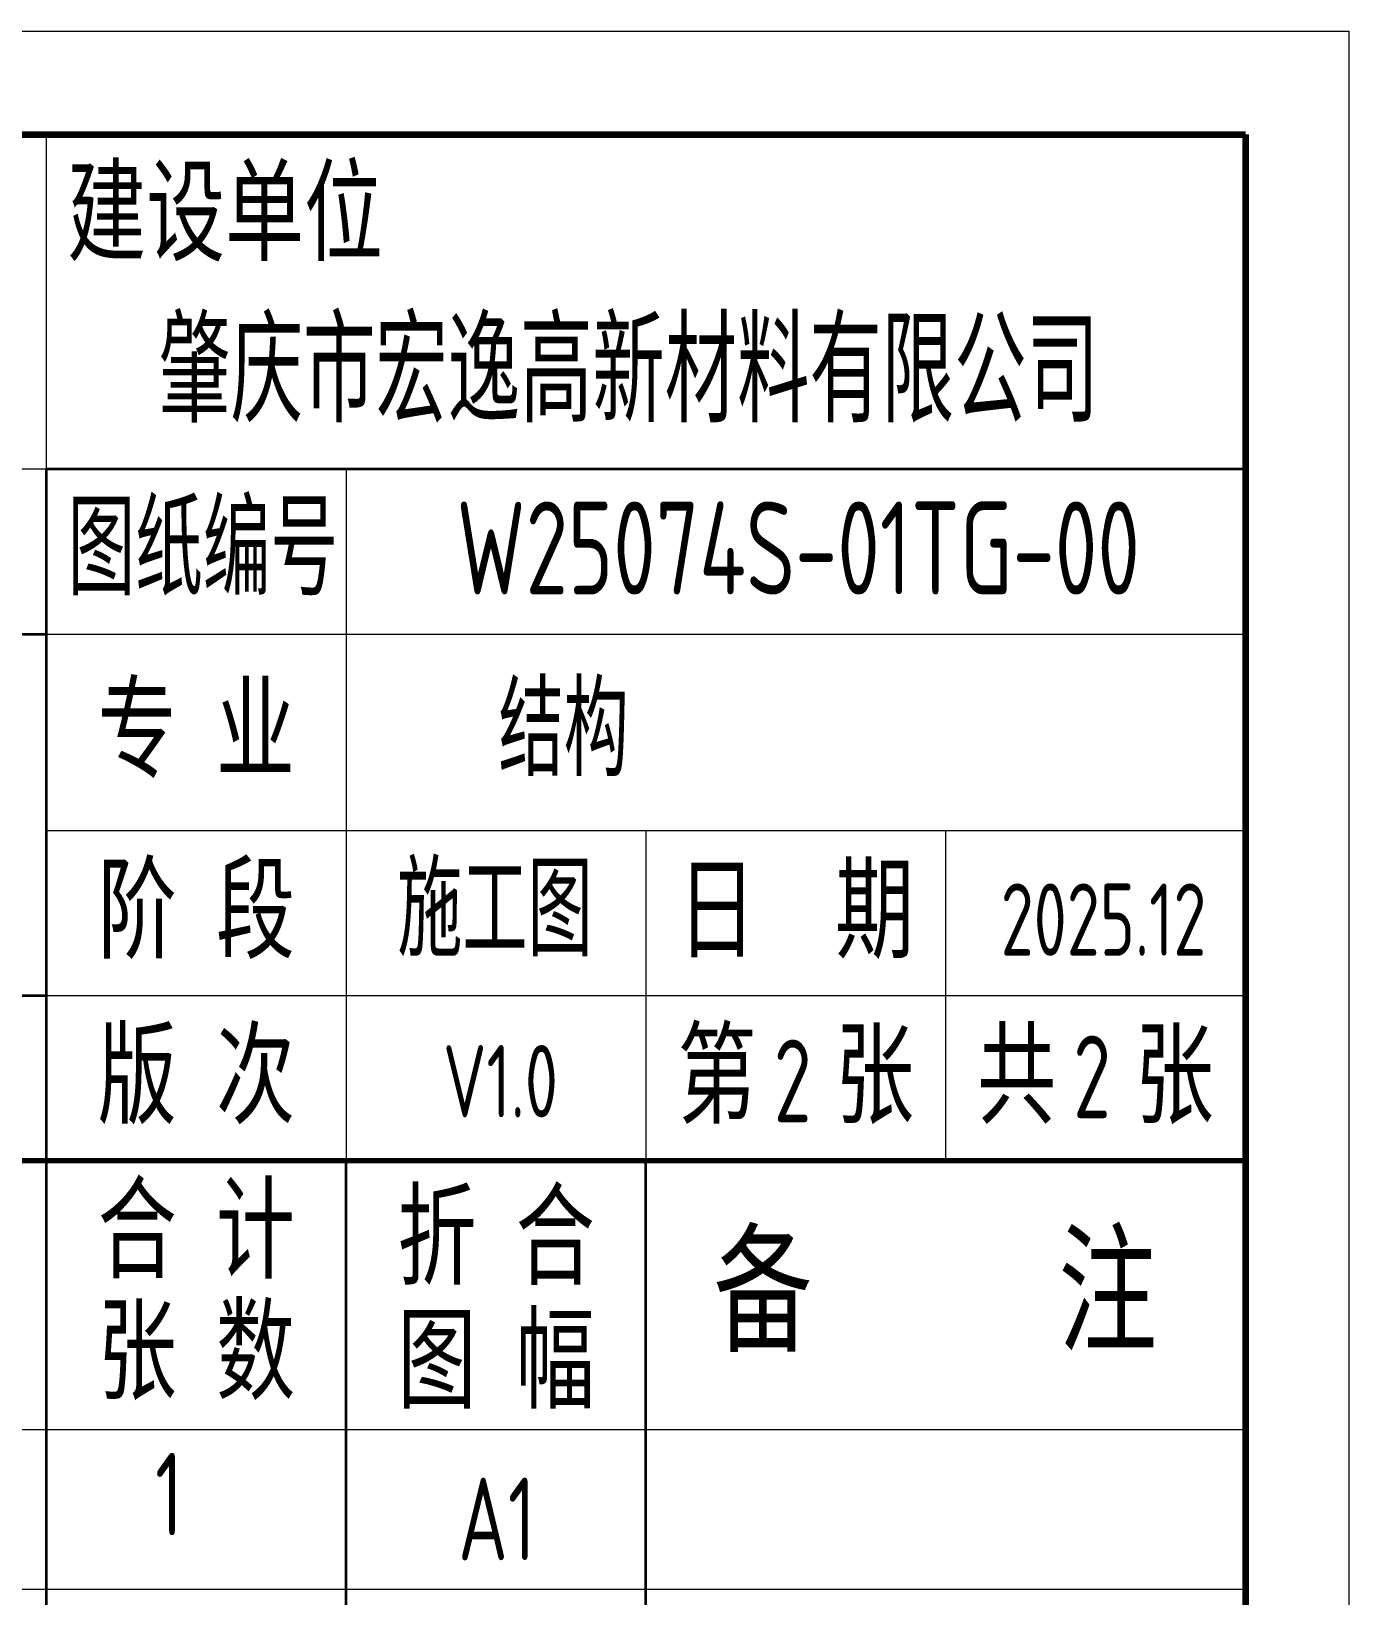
# Model space of a CAD drawing. Extents: x 3968514 to 5230306, y -516551 to -228246.
# Drawn here: x 4052428 to 4058802, y -307725 to -300153 of the extents above; entities that cross this region are included whole.
import ezdxf
from ezdxf.enums import TextEntityAlignment as Align

# ---------------------------------------------------------------- set-up
doc = ezdxf.new("R2010")
doc.units = 0
doc.header["$LTSCALE"] = 1000
doc.header["$MEASUREMENT"] = 0
for name, color, linetype, lineweight in [('AXIS', 3, 'Continuous', 15), ('DIMENSION', 3, 'Continuous', 18), ('FRAME', 3, 'Continuous', 18)]:
    doc.layers.add(name, color=color, linetype=linetype, lineweight=lineweight)
for name, color, linetype in [('PUB_TEXT', 7, 'Continuous'), ('TQ_DESIGNER2000', 7, 'Continuous'), ('图纸编号', 2, 'Continuous')]:
    doc.layers.add(name, color=color, linetype=linetype)
doc.styles.add('FRAME', font='simhei.ttf', dxfattribs={"width": 0.7})
doc.styles.add('TSSD_REIN', font='Tssdeng.shx', dxfattribs={"width": 0.7, "bigfont": 'hztxt.shx'})

# ---------------------------------------------------------------- blocks, each defined once
blk = doc.blocks.new('目录1')
at = {"layer": 'DIMENSION', "color": 7, "lineweight": 18}
for p, q in [((4297570.5, -2697638.9), (4318570.5, -2697638.9)), ((4318570.5, -2697638.9), (4318570.5, -2727338.9)), ((4312270.5, -2699756.1), (4312270.5, -2698138.9)), ((4305470.5, -2699756.1), (4312270.5, -2699756.1)), ((4312270.5, -2700556.1), (4318070.5, -2700556.1))]:
    blk.add_line(p, q, dxfattribs=at)
at = {"layer": 'DIMENSION', "color": 7, "lineweight": 100}
for p, q in [((4300070.5, -2698138.9), (4318070.5, -2698138.9)), ((4318070.5, -2698138.9), (4318070.5, -2726838.9))]:
    blk.add_line(p, q, dxfattribs=at)
at = {"layer": 'DIMENSION', "color": 7, "lineweight": 35}
for p, q in [((4312270.5, -2699756.1), (4318070.5, -2699756.1)), ((4312270.5, -2722197.6), (4312270.5, -2699756.1)), ((4305470.5, -2700556.1), (4312270.5, -2700556.1)), ((4305470.5, -2702306.1), (4312270.5, -2702306.1)), ((4313720.5, -2722197.6), (4313720.5, -2703106.1)), ((4315170.5, -2722197.6), (4315170.5, -2703106.1))]:
    blk.add_line(p, q, dxfattribs=at)
at = {"layer": 'DIMENSION', "color": 7}
for p, q in [((4313720.5, -2699756.1), (4313720.5, -2703106.1)), ((4312270.5, -2701506.1), (4318070.5, -2701506.1)), ((4315170.5, -2701506.1), (4315170.5, -2703106.1)), ((4316620.5, -2701506.1), (4316620.5, -2703106.1)), ((4312270.5, -2702306.1), (4318070.5, -2702306.1)), ((4300070.5, -2704406.1), (4318070.5, -2704406.1)), ((4318070.5, -2705179.6), (4300070.5, -2705179.6))]:
    blk.add_line(p, q, dxfattribs=at)
at = {"layer": 'DIMENSION', "color": 7, "lineweight": 70}
blk.add_line((4318070.5, -2703106.1), (4300070.5, -2703106.1), dxfattribs=at)
at = {"layer": 'DIMENSION', "color": 7, "style": 'FRAME'}
for s, insert, char_height, width, attachment_point in [('建设单位 ', (4312370.5, -2698308), 400, 2403.729, 1), ('{\\W0.6;图纸编号}', (4313026.9, -2700147.9), 400, 1993.22, 5), ('阶 段', (4312995.5, -2701906.1), 400, 1430.847, 5), ('日  期', (4315895.5, -2701906.1), 400, 1618.305, 5), ('版 次', (4312995.5, -2702706.1), 400, 1449.831, 5), ('第  张', (4315895.5, -2702706.1), 400, 1746.441, 5), ('共  张', (4317345.5, -2702706.1), 400, 1741.695, 5), ('合 计', (4312995.5, -2703453.7), 400, 1461.695, 5), ('折 合', (4314445.5, -2703485.1), 400, 1452.203, 5), ('备     注', (4316570.5, -2703752.9), 500, 3336.864, 5), ('张 数', (4312995.5, -2704041.7), 400, 1445.085, 5), ('图 幅', (4314445.5, -2704083.6), 400, 1409.492, 5)]:
    blk.add_mtext(s, dxfattribs=dict(at, insert=insert, char_height=char_height, width=width, attachment_point=attachment_point))
at = {"layer": 'FRAME', "insert": (4312995.5, -2701031.1), "char_height": 400, "width": 1450, "attachment_point": 5, "style": 'FRAME'}
blk.add_mtext('{\\C7;专 业}', dxfattribs=at)
at = {"layer": 'PUB_TEXT', "style": 'TSSD_REIN', "width": 0.7}
blk.add_text('肇庆市宏逸高新材料有限公司', height=500, dxfattribs=at).set_placement((4312811.7, -2699532.6))
at = {"layer": 'TQ_DESIGNER2000', "style": 'TSSD_REIN', "width": 0.7}
for s, height, p in [('结构', 450, (4314772.5, -2701243.8)), ('施工图', 450, (4314440, -2702115.5)), ('2025.12', 350, (4317384.3, -2702113.3)), ('V1.0', 350, (4314466.8, -2702895.1))]:
    blk.add_text(s, height=height, dxfattribs=at).set_placement(p, align=Align.CENTER)

msp = doc.modelspace()

# ---------------------------------------------------------------- block references
at = {"layer": 'AXIS', "color": 1}
msp.add_blockref('目录1', (-259768.52923, 2397485.56286), dxfattribs=at)

# ---------------------------------------------------------------- texts
at = {"layer": 'TQ_DESIGNER2000', "style": 'TSSD_REIN', "width": 0.7}
for s, p in [('2', (4056111.80149, -305433.50196)), ('2', (4057560.15191, -305413.90061)), ('A1', (4054680.72459, -307553.17256))]:
    msp.add_text(s, height=400, dxfattribs=at).set_placement(p, align=Align.CENTER)
msp.add_text('1', height=400, dxfattribs=at).set_placement((4053027.69371, -307553.17256), align=Align.BOTTOM_LEFT)
at = {"layer": '图纸编号', "style": 'TSSD_REIN', "width": 0.7}
msp.add_text('W25074S-01TG-00', height=450, dxfattribs=at).set_placement((4056138.37386, -302879.09638), align=Align.CENTER)

doc.saveas('drawing.dxf')
